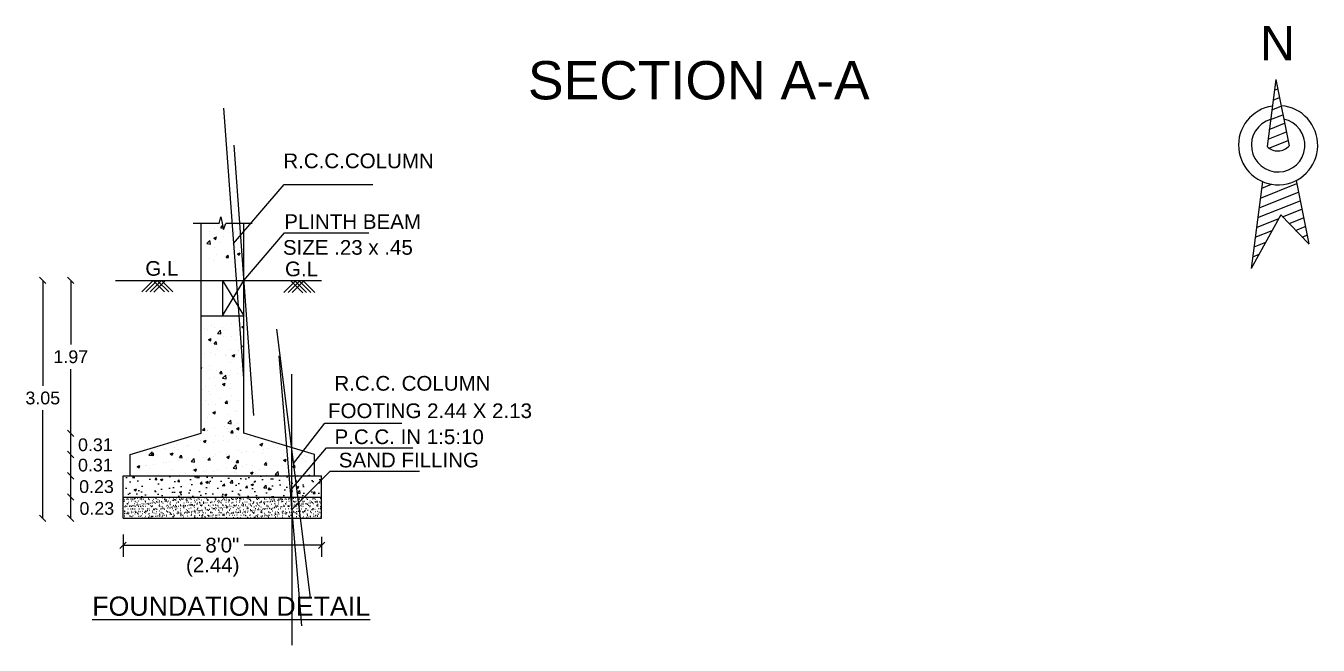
# Model space of a CAD drawing. Header units: metres. Extents: x 729 to 1050, y -308 to -82.
# Drawn here: x 784.94 to 805.19, y -130.39 to -120.69 of the extents above; entities that cross this region are included whole.
import ezdxf

# ---------------------------------------------------------------- set-up
doc = ezdxf.new("R2010")
doc.units = ezdxf.units.M
doc.header["$MEASUREMENT"] = 0
doc.styles.get("Standard").update_dxf_attribs({"font": 'arial.ttf'})
doc.dimstyles.get("Standard").update_dxf_attribs({"dimtxt": 0.3, "dimasz": 0.18, "dimexe": 0.18, "dimexo": 0.0625, "dimgap": 0.09, "dimtad": 0, "dimtoh": 1, "dimzin": 0, "dimdsep": 46, "dimtxsty": 'Standard', "dimblk": 'OBLIQUE', "dimcen": 0.09, "dimse1": 1, "dimse2": 1, "dimclrd": 1, "dimclrt": 3, "dimadec": 0, "dimazin": 0, "dimtfac": 1, "dimtofl": 0, "dimtmove": 0, "dimatfit": 3, "dimfxl": 0, "dimtolj": 1, "dimtzin": 0, "dimarcsym": 0})
doc.dimstyles.new('STANDARD_WS', dxfattribs={"dimtxt": 0.18, "dimasz": 0.18, "dimexe": 0.18, "dimexo": 0.0625, "dimgap": 0.09, "dimtad": 0, "dimtih": 1, "dimtoh": 1, "dimdec": 4, "dimzin": 0, "dimdsep": 46, "dimtxsty": 'Standard', "dimcen": 0.09, "dimadec": 0, "dimazin": 0, "dimtfac": 1, "dimtdec": 4, "dimtofl": 0, "dimtmove": 0, "dimatfit": 3, "dimfxl": 0, "dimtolj": 1, "dimtzin": 0, "dimarcsym": 0})

# ---------------------------------------------------------------- blocks, each defined once
blk = doc.blocks.new('MKIIUUJ')
at = {"lineweight": 25}
h = blk.add_hatch(dxfattribs=at)
h.set_pattern_fill('ANSI31', color=1, scale=1.125, angle=156.804, style=0)
h.set_pattern_definition([(201.804, (491.18667, 119.66091), (0.052233, -0.130565), [])])
h.paths.add_polyline_path([(490.663, 118.255), (491.144, 119.131), (491.601, 118.661), (491.395, 119.693, -0.222103), (490.848, 119.675)])
h.paths.add_polyline_path([(490.922, 120.246, 0.425785), (491.282, 120.258), (491.065, 121.343)])
for p, q in [((491.065, 121.343), (490.922, 120.246)), ((491.065, 121.343), (491.282, 120.258)), ((490.848, 119.675), (490.663, 118.255)), ((491.395, 119.693), (491.601, 118.661)), ((491.144, 119.131), (490.663, 118.255)), ((491.144, 119.131), (491.601, 118.661))]:
    blk.add_line(p, q, dxfattribs=at)
for centre, radius, start, end in [((491.102, 120.269), 0.646, 98.2748, 85.6046), ((491.102, 120.269), 0.437, 106.1762, 77.7122), ((491.096, 120.425), 0.25, 225.783, 318.0373)]:
    blk.add_arc(centre, radius, start, end, dxfattribs=at)
at = {"color": 3, "lineweight": 25}
blk.add_text('N', height=0.562, dxfattribs=at).set_placement((490.808, 121.653))
blk = doc.blocks.new('_Oblique')
at = {"color": 0, "linetype": 'ByBlock', "lineweight": -2}
blk.add_line((-0.5, -0.5), (0.5, 0.5), dxfattribs=at)
blk = doc.blocks.new('*D288')
at = {"color": 1, "lineweight": -2}
for p, q in [((785.641, -124.676), (785.641, -125.681)), ((785.641, -127.071), (785.641, -126.066))]:
    blk.add_line(p, q, dxfattribs=at)
at = {"layer": 'Defpoints', "color": 0}
for p in [(785.641, -124.676), (785.641, -124.676), (785.641, -127.071)]:
    blk.add_point(p, dxfattribs=at)
at = {"color": 1, "lineweight": -2, "xscale": 0.1, "yscale": 0.1, "zscale": 0.1}
for p, rotation in [((785.641, -124.676), 90), ((785.641, -127.071), 270)]:
    blk.add_blockref('_Oblique', p, dxfattribs=dict(at, rotation=rotation))
at = {"color": 3, "insert": (785.641, -125.874), "char_height": 0.2, "attachment_point": 5}
blk.add_mtext('\\A1;1.97', dxfattribs=at)
blk = doc.blocks.new('*D289')
at = {"color": 1, "lineweight": -2}
blk.add_line((785.641, -128.404), (785.641, -128.071), dxfattribs=at)
at = {"layer": 'Defpoints', "color": 0}
for p in [(785.641, -128.071), (785.755, -128.071), (785.755, -128.404)]:
    blk.add_point(p, dxfattribs=at)
at = {"color": 1, "lineweight": -2, "xscale": 0.1, "yscale": 0.1, "zscale": 0.1}
for p, rotation in [((785.641, -128.071), 90), ((785.641, -128.404), 270)]:
    blk.add_blockref('_Oblique', p, dxfattribs=dict(at, rotation=rotation))
at = {"color": 3, "insert": (786.049, -128.25), "char_height": 0.2, "attachment_point": 5}
blk.add_mtext('\\A1;0.23', dxfattribs=at)
blk = doc.blocks.new('*D290')
at = {"color": 1, "lineweight": -2}
blk.add_line((785.641, -128.071), (785.641, -127.738), dxfattribs=at)
at = {"layer": 'Defpoints', "color": 0}
for p in [(785.641, -127.738), (785.755, -127.738), (785.755, -128.071)]:
    blk.add_point(p, dxfattribs=at)
at = {"color": 1, "lineweight": -2, "xscale": 0.1, "yscale": 0.1, "zscale": 0.1}
for p, rotation in [((785.641, -127.738), 90), ((785.641, -128.071), 270)]:
    blk.add_blockref('_Oblique', p, dxfattribs=dict(at, rotation=rotation))
at = {"color": 3, "insert": (786.044, -127.908), "char_height": 0.2, "attachment_point": 5}
blk.add_mtext('\\A1;0.23', dxfattribs=at)
blk = doc.blocks.new('*D291')
at = {"color": 1, "lineweight": -2}
for p, q in [((785.202, -124.676), (785.202, -126.327)), ((785.202, -128.404), (785.202, -126.712))]:
    blk.add_line(p, q, dxfattribs=at)
at = {"layer": 'Defpoints', "color": 0}
for p in [(785.202, -124.676), (787.517, -124.676), (787.521, -128.404)]:
    blk.add_point(p, dxfattribs=at)
at = {"color": 1, "lineweight": -2, "xscale": 0.1, "yscale": 0.1, "zscale": 0.1}
for p, rotation in [((785.202, -124.676), 90), ((785.202, -128.404), 270)]:
    blk.add_blockref('_Oblique', p, dxfattribs=dict(at, rotation=rotation))
at = {"color": 3, "insert": (785.202, -126.52), "char_height": 0.2, "attachment_point": 5}
blk.add_mtext('\\A1;3.05', dxfattribs=at)
blk = doc.blocks.new('*D285')
at = {"color": 0, "lineweight": -2}
for p, q in [((786.461, -128.658), (786.461, -129.005)), ((789.572, -128.693), (789.572, -129.005)), ((786.461, -128.825), (787.674, -128.825)), ((789.572, -128.825), (788.359, -128.825))]:
    blk.add_line(p, q, dxfattribs=at)
at = {"layer": 'Defpoints', "color": 0}
for p in [(786.461, -128.595), (789.572, -128.63), (789.572, -128.825)]:
    blk.add_point(p, dxfattribs=at)
at = {"color": 0, "lineweight": -2, "xscale": 0.1, "yscale": 0.1, "zscale": 0.1, "rotation": 180}
blk.add_blockref('_Oblique', (786.461, -128.825), dxfattribs=at)
at = {"color": 0, "lineweight": -2, "xscale": 0.1, "yscale": 0.1, "zscale": 0.1}
blk.add_blockref('_Oblique', (789.572, -128.825), dxfattribs=at)
at = {"color": 3, "insert": (788.016, -128.825), "char_height": 0.23, "attachment_point": 5}
blk.add_mtext('\\A1;8\'0"', dxfattribs=at)
blk = doc.blocks.new('*D286')
at = {"color": 1, "lineweight": -2}
blk.add_line((785.641, -127.738), (785.641, -127.404), dxfattribs=at)
at = {"layer": 'Defpoints', "color": 0}
for p in [(785.641, -127.404), (785.641, -127.404), (785.641, -127.738)]:
    blk.add_point(p, dxfattribs=at)
at = {"color": 1, "lineweight": -2, "xscale": 0.1, "yscale": 0.1, "zscale": 0.1}
for p, rotation in [((785.641, -127.404), 90), ((785.641, -127.738), 270)]:
    blk.add_blockref('_Oblique', p, dxfattribs=dict(at, rotation=rotation))
at = {"color": 3, "insert": (786.026, -127.571), "char_height": 0.2, "attachment_point": 5}
blk.add_mtext('\\A1;0.31', dxfattribs=at)
blk = doc.blocks.new('*D287')
at = {"color": 1, "lineweight": -2}
blk.add_line((785.641, -127.404), (785.641, -127.071), dxfattribs=at)
at = {"layer": 'Defpoints', "color": 0}
for p in [(785.641, -127.071), (785.641, -127.071), (785.641, -127.404)]:
    blk.add_point(p, dxfattribs=at)
at = {"color": 1, "lineweight": -2, "xscale": 0.1, "yscale": 0.1, "zscale": 0.1}
for p, rotation in [((785.641, -127.071), 90), ((785.641, -127.404), 270)]:
    blk.add_blockref('_Oblique', p, dxfattribs=dict(at, rotation=rotation))
at = {"color": 3, "insert": (786.026, -127.253), "char_height": 0.2, "attachment_point": 5}
blk.add_mtext('\\A1;0.31', dxfattribs=at)

msp = doc.modelspace()

# ---------------------------------------------------------------- hatches: boundary and pattern name
h = msp.add_hatch()
h.set_pattern_fill('AR-CONC', color=1, scale=0.049378, style=0)
h.set_pattern_definition([(50, (724.61505, -146.8265), (0.3541657, -0.0309855), [0.0370332, -0.407365]), (355, (724.61505, -146.8265), (-0.068512, 0.3714143), [0.0296265, -0.325892]), (100.4514, (724.64457, -146.82908), (0.285654, 0.3404286), [0.0314734, -0.346207]), (46.1842, (724.61505, -146.72774), (0.5269778, -0.0817293), [0.0555498, -0.6110476]), (96.6356, (724.65897, -146.73455), (0.461514, 0.480996), [0.04721, -0.5193104]), (351.1842, (724.61505, -146.72774), (0.4615135, 0.480996), [0.04444, -0.488838]), (21, (724.66443, -146.75243), (0.2947383, -0.1988035), [0.0370332, -0.407365]), (326, (724.66443, -146.75243), (0.1201432, 0.3580615), [0.0296265, -0.325892]), (71.4514, (724.689, -146.769), (0.4148816, 0.1592578), [0.0314734, -0.346207]), (37.5, (724.61505, -146.8265), (0.00600424, 0.16437493), [0, -0.3219418, 0, -0.3308298, 0, -0.32712647]), (7.5, (724.61505, -146.8265), (0.12989737, 0.19475096), [0, -0.18862236, 0, -0.3145352, 0, -0.1246784]), (327.5, (724.50494, -146.8265), (0.2635886, -0.01113705), [0, -0.12344395, 0, -0.3851451, 0, -0.51105796]), (317.5, (724.45556, -146.8265), (0.2879632, 0.0494294), [0, -0.1604771, 0, -0.2557759, 0, -0.3629252])])
h.paths.add_polyline_path([(789.572, -128.071), (789.572, -127.738), (786.461, -127.738), (786.461, -128.071)])
h = msp.add_hatch()
h.set_pattern_fill('AR-SAND', color=1, scale=0.001646, style=0)
h.set_pattern_definition([(37.5, (733.09684, -124.42295), (-0.00263352, 0.08055347), [0, -0.063545654, 0, -0.0710708, 0, -0.06793532]), (7.5, (733.09684, -124.42295), (0.0739879, 0.11798363), [0, -0.03428121, 0, -0.0572747, 0, -0.021948334]), (327.5, (733.04542, -124.42295), (0.13019096, 0.00023655), [0, -0.020903176, 0, -0.07525143, 0, -0.098244926]), (317.5, (733.04542, -124.42295), (0.12567523, 0.03669237), [0, -0.01045159, 0, -0.049331495, 0, -0.056438574])])
h.paths.add_polyline_path([(786.461, -128.071), (786.461, -128.404), (789.572, -128.404), (789.572, -128.071)])

# ---------------------------------------------------------------- linework, layer by layer
at = {"color": 0}
for p, q in [((787.683, -127.071), (787.683, -123.783)), ((788.35, -127.071), (788.35, -123.783)), ((787.683, -124.676), (788.35, -124.676)), ((788.016, -124.676), (788.35, -125.232)), ((788.016, -125.232), (788.35, -124.676)), ((788.35, -125.232), (788.35, -124.676)), ((787.683, -125.232), (788.35, -125.232)), ((786.572, -127.404), (787.683, -127.071)), ((789.461, -127.404), (788.35, -127.071)), ((786.572, -127.738), (786.572, -127.404)), ((789.461, -127.738), (789.461, -127.404)), ((786.461, -128.404), (786.461, -127.738)), ((786.461, -127.738), (789.572, -127.738)), ((789.572, -128.404), (789.572, -127.738)), ((786.461, -128.071), (789.572, -128.071)), ((786.461, -128.404), (789.572, -128.404))]:
    msp.add_line(p, q, dxfattribs=at)
at = {"color": 1}
for p, q in [((787.812, -123.91), (787.812, -123.91)), ((787.893, -123.858), (787.893, -123.858)), ((787.984, -123.864), (787.984, -123.864)), ((787.99, -123.852), (788.02, -123.817)), ((787.99, -123.852), (788.027, -123.856)), ((788.011, -123.841), (788.011, -123.841)), ((788.027, -123.856), (788.02, -123.817)), ((788.139, -123.844), (788.139, -123.844)), ((788.141, -123.924), (788.141, -123.924)), ((788.212, -123.908), (788.212, -123.908)), ((788.253, -123.796), (788.253, -123.796)), ((788.34, -123.855), (788.34, -123.855)), ((787.774, -124.1), (787.822, -124.05)), ((787.774, -124.1), (787.829, -124.109)), ((787.829, -124.109), (787.822, -124.05)), ((787.822, -124.108), (787.822, -124.108)), ((787.882, -124.013), (787.925, -123.996)), ((787.882, -124.013), (787.913, -124.034)), ((787.895, -123.951), (787.895, -123.951)), ((787.913, -124.034), (787.925, -123.996)), ((787.976, -124.087), (787.976, -124.087)), ((788.041, -123.993), (788.041, -123.993)), ((788.204, -124.113), (788.204, -124.113)), ((788.21, -124.057), (788.21, -124.057)), ((787.814, -124.331), (787.814, -124.331)), ((787.887, -124.157), (787.887, -124.157)), ((787.888, -124.155), (787.888, -124.155)), ((787.917, -124.271), (787.917, -124.271)), ((788.048, -124.3), (788.048, -124.3)), ((788.076, -124.317), (788.105, -124.281)), ((788.076, -124.317), (788.112, -124.32)), ((788.113, -124.32), (788.105, -124.281)), ((788.197, -124.319), (788.197, -124.319)), ((788.218, -124.169), (788.218, -124.169)), ((788.251, -124.261), (788.294, -124.245)), ((788.251, -124.261), (788.281, -124.282)), ((788.277, -124.209), (788.277, -124.209)), ((788.281, -124.282), (788.294, -124.245)), ((787.88, -124.362), (787.88, -124.362)), ((788.159, -125.346), (788.159, -125.346)), ((788.351, -125.21), (788.351, -125.21)), ((787.732, -125.427), (787.732, -125.427)), ((787.78, -125.446), (787.78, -125.446)), ((787.842, -125.389), (787.842, -125.389)), ((787.89, -125.421), (787.89, -125.421)), ((787.938, -125.507), (787.986, -125.457)), ((787.938, -125.507), (787.993, -125.516)), ((787.993, -125.516), (787.986, -125.457)), ((788.014, -125.415), (788.014, -125.415)), ((788.061, -125.441), (788.061, -125.441)), ((788.152, -125.551), (788.152, -125.551)), ((788.25, -125.359), (788.25, -125.359)), ((788.319, -125.405), (788.35, -125.393)), ((788.319, -125.405), (788.349, -125.426)), ((788.349, -125.426), (788.35, -125.425)), ((787.8, -125.604), (787.843, -125.588)), ((787.8, -125.604), (787.831, -125.625)), ((787.831, -125.625), (787.843, -125.588)), ((787.835, -125.595), (787.835, -125.595)), ((787.852, -125.658), (787.852, -125.658)), ((787.89, -125.671), (787.92, -125.635)), ((787.89, -125.671), (787.927, -125.674)), ((787.927, -125.674), (787.92, -125.635)), ((787.941, -125.756), (787.941, -125.756)), ((788.038, -125.556), (788.038, -125.556)), ((788.144, -125.757), (788.144, -125.757)), ((788.241, -125.607), (788.241, -125.607)), ((788.333, -125.71), (788.35, -125.689)), ((788.333, -125.71), (788.35, -125.711)), ((787.689, -125.902), (787.689, -125.902)), ((787.742, -125.825), (787.742, -125.825)), ((787.827, -125.8), (787.827, -125.8)), ((787.914, -125.834), (787.914, -125.834)), ((788.071, -125.839), (788.071, -125.839)), ((788.079, -125.85), (788.079, -125.85)), ((788.168, -125.853), (788.212, -125.836)), ((788.168, -125.853), (788.199, -125.873)), ((788.199, -125.873), (788.212, -125.836)), ((788.234, -125.83), (788.234, -125.83)), ((788.27, -125.77), (788.27, -125.77)), ((788.273, -125.772), (788.273, -125.772)), ((787.683, -126.039), (787.693, -126.035)), ((787.683, -126.065), (787.693, -126.035)), ((787.818, -126.07), (787.818, -126.07)), ((787.82, -126.006), (787.82, -126.006)), ((787.917, -126.094), (787.917, -126.094)), ((787.975, -126.135), (788.005, -126.1)), ((787.975, -126.135), (788.012, -126.138)), ((788.012, -126.138), (788.005, -126.1)), ((788.02, -126.21), (788.068, -126.16)), ((788.075, -126.219), (788.068, -126.16)), ((788.071, -126.073), (788.071, -126.073)), ((788.137, -125.962), (788.137, -125.962)), ((788.148, -126.084), (788.148, -126.084)), ((788.248, -126.141), (788.248, -126.141)), ((788.305, -126.043), (788.305, -126.043)), ((787.754, -126.337), (787.754, -126.337)), ((787.812, -126.211), (787.812, -126.211)), ((787.888, -126.202), (787.888, -126.202)), ((787.909, -126.317), (787.909, -126.317)), ((788.018, -126.3), (788.061, -126.284)), ((788.018, -126.3), (788.049, -126.321)), ((788.02, -126.21), (788.075, -126.219)), ((788.036, -126.338), (788.036, -126.338)), ((788.049, -126.321), (788.062, -126.284)), ((788.129, -126.168), (788.129, -126.168)), ((788.143, -126.286), (788.143, -126.286)), ((787.698, -126.386), (787.698, -126.386)), ((787.747, -126.56), (787.747, -126.56)), ((787.805, -126.417), (787.805, -126.417)), ((787.828, -126.469), (787.828, -126.469)), ((787.98, -126.53), (787.98, -126.53)), ((788.027, -126.4), (788.027, -126.4)), ((788.061, -126.599), (788.091, -126.564)), ((788.098, -126.603), (788.091, -126.564)), ((788.122, -126.373), (788.122, -126.373)), ((788.158, -126.482), (788.158, -126.482)), ((788.272, -126.554), (788.272, -126.554)), ((787.797, -126.622), (787.797, -126.622)), ((787.868, -126.748), (787.911, -126.731)), ((787.868, -126.748), (787.899, -126.768)), ((787.899, -126.769), (787.911, -126.731)), ((787.905, -126.713), (787.905, -126.713)), ((787.912, -126.616), (787.912, -126.616)), ((788.061, -126.599), (788.098, -126.603)), ((788.114, -126.579), (788.114, -126.579)), ((788.208, -126.722), (788.208, -126.722)), ((788.234, -126.727), (788.234, -126.727)), ((787.79, -126.828), (787.79, -126.828)), ((787.818, -126.773), (787.818, -126.773)), ((788.045, -126.965), (788.045, -126.965)), ((788.102, -126.914), (788.15, -126.864)), ((788.102, -126.914), (788.156, -126.922)), ((788.107, -126.784), (788.107, -126.784)), ((788.156, -126.922), (788.15, -126.864)), ((788.2, -126.945), (788.2, -126.945)), ((788.246, -126.922), (788.246, -126.922)), ((789.621, -126.913), (790.831, -126.913)), ((787.704, -127.025), (787.734, -126.989)), ((787.704, -127.025), (787.741, -127.028)), ((787.741, -127.028), (787.734, -126.989)), ((787.782, -127.033), (787.782, -127.033)), ((787.784, -127.029), (787.784, -127.029)), ((787.886, -126.984), (787.886, -126.984)), ((787.915, -127.112), (787.915, -127.112)), ((788.034, -127.119), (788.034, -127.119)), ((788.099, -126.99), (788.099, -126.99)), ((788.114, -127.043), (788.114, -127.043)), ((788.147, -127.064), (788.176, -127.028)), ((788.147, -127.064), (788.184, -127.067)), ((788.184, -127.067), (788.176, -127.028)), ((788.237, -126.996), (788.28, -126.98)), ((788.237, -126.996), (788.267, -127.017)), ((788.244, -127.125), (788.244, -127.125)), ((788.267, -127.017), (788.28, -126.98)), ((788.271, -127.157), (788.271, -127.157)), ((788.403, -127.156), (788.403, -127.156)), ((788.573, -127.139), (788.573, -127.139)), ((786.715, -127.362), (786.715, -127.362)), ((786.826, -127.368), (786.826, -127.368)), ((786.866, -127.413), (786.914, -127.363)), ((786.904, -127.412), (786.934, -127.376)), ((786.921, -127.421), (786.914, -127.363)), ((786.941, -127.415), (786.934, -127.376)), ((786.954, -127.305), (786.954, -127.305)), ((787.003, -127.315), (787.003, -127.315)), ((787.105, -127.311), (787.105, -127.311)), ((787.142, -127.324), (787.142, -127.324)), ((787.199, -127.394), (787.243, -127.378)), ((787.23, -127.415), (787.243, -127.378)), ((787.259, -127.291), (787.259, -127.291)), ((787.314, -127.243), (787.314, -127.243)), ((787.332, -127.328), (787.332, -127.328)), ((787.454, -127.285), (787.454, -127.285)), ((787.493, -127.26), (787.493, -127.26)), ((787.662, -127.342), (787.662, -127.342)), ((787.674, -127.181), (787.674, -127.181)), ((787.718, -127.195), (787.761, -127.179)), ((787.718, -127.195), (787.749, -127.216)), ((787.749, -127.216), (787.761, -127.179)), ((787.775, -127.239), (787.775, -127.239)), ((787.883, -127.209), (787.883, -127.209)), ((787.991, -127.356), (787.991, -127.356)), ((788.037, -127.188), (788.037, -127.188)), ((788.092, -127.195), (788.092, -127.195)), ((788.27, -127.335), (788.27, -127.335)), ((788.321, -127.37), (788.321, -127.37)), ((788.396, -127.361), (788.396, -127.361)), ((788.499, -127.35), (788.499, -127.35)), ((788.605, -127.245), (788.648, -127.228)), ((788.605, -127.245), (788.636, -127.266)), ((788.63, -127.274), (788.63, -127.274)), ((788.636, -127.266), (788.648, -127.228)), ((788.653, -127.329), (788.653, -127.329)), ((788.717, -127.315), (788.717, -127.315)), ((788.887, -127.298), (788.887, -127.298)), ((789.65, -127.298), (791, -127.298)), ((786.681, -127.594), (786.724, -127.577)), ((786.711, -127.614), (786.724, -127.577)), ((786.818, -127.573), (786.818, -127.573)), ((786.866, -127.413), (786.921, -127.421)), ((786.904, -127.412), (786.941, -127.415)), ((786.943, -127.554), (786.943, -127.554)), ((787.097, -127.534), (787.097, -127.534)), ((787.135, -127.53), (787.135, -127.53)), ((787.19, -127.521), (787.19, -127.521)), ((787.199, -127.394), (787.23, -127.415)), ((787.331, -127.503), (787.331, -127.503)), ((787.347, -127.45), (787.377, -127.415)), ((787.347, -127.45), (787.384, -127.454)), ((787.384, -127.454), (787.377, -127.415)), ((787.447, -127.49), (787.447, -127.49)), ((787.525, -127.515), (787.573, -127.465)), ((787.525, -127.515), (787.58, -127.524)), ((787.55, -127.459), (787.55, -127.459)), ((787.58, -127.524), (787.573, -127.465)), ((787.721, -127.452), (787.721, -127.452)), ((787.767, -127.444), (787.767, -127.444)), ((787.79, -127.489), (787.819, -127.454)), ((787.79, -127.489), (787.827, -127.492)), ((787.827, -127.492), (787.819, -127.454)), ((787.875, -127.432), (787.875, -127.432)), ((787.91, -127.397), (787.91, -127.397)), ((788.084, -127.401), (788.084, -127.401)), ((788.086, -127.444), (788.13, -127.427)), ((788.086, -127.444), (788.117, -127.465)), ((788.109, -127.401), (788.109, -127.401)), ((788.117, -127.465), (788.13, -127.427)), ((788.183, -127.617), (788.231, -127.567)), ((788.238, -127.626), (788.231, -127.567)), ((788.232, -127.528), (788.262, -127.492)), ((788.232, -127.528), (788.269, -127.531)), ((788.269, -127.531), (788.262, -127.492)), ((788.388, -127.567), (788.388, -127.567)), ((788.491, -127.573), (788.491, -127.573)), ((788.65, -127.384), (788.65, -127.384)), ((788.675, -127.567), (788.705, -127.531)), ((788.675, -127.567), (788.712, -127.57)), ((788.712, -127.57), (788.705, -127.531)), ((788.709, -127.52), (788.709, -127.52)), ((788.725, -127.542), (788.725, -127.542)), ((788.964, -127.58), (788.964, -127.58)), ((788.973, -127.493), (789.017, -127.477)), ((788.973, -127.493), (789.004, -127.514)), ((788.98, -127.398), (788.98, -127.398)), ((789.004, -127.514), (789.017, -127.477)), ((789.026, -127.477), (789.026, -127.477)), ((789.114, -127.491), (789.114, -127.491)), ((789.118, -127.605), (789.148, -127.57)), ((789.155, -127.609), (789.148, -127.57)), ((789.269, -127.47), (789.269, -127.47)), ((789.309, -127.412), (789.309, -127.412)), ((789.324, -127.518), (789.324, -127.518)), ((789.338, -127.437), (789.338, -127.437)), ((786.681, -127.594), (786.711, -127.614)), ((786.683, -127.699), (786.683, -127.699)), ((786.83, -127.583), (786.83, -127.583)), ((786.882, -127.63), (786.882, -127.63)), ((787.013, -127.713), (787.013, -127.713)), ((787.127, -127.735), (787.127, -127.735)), ((787.212, -127.644), (787.212, -127.644)), ((787.342, -127.727), (787.342, -127.727)), ((787.439, -127.696), (787.439, -127.696)), ((787.541, -127.658), (787.541, -127.658)), ((787.558, -127.695), (787.558, -127.695)), ((787.568, -127.643), (787.611, -127.626)), ((787.568, -127.643), (787.598, -127.664)), ((787.598, -127.664), (787.611, -127.626)), ((787.713, -127.675), (787.713, -127.675)), ((787.76, -127.65), (787.76, -127.65)), ((787.871, -127.672), (787.871, -127.672)), ((787.946, -127.644), (787.946, -127.644)), ((788.077, -127.606), (788.077, -127.606)), ((788.183, -127.617), (788.238, -127.626)), ((788.2, -127.686), (788.2, -127.686)), ((788.244, -127.704), (788.244, -127.704)), ((788.336, -127.593), (788.336, -127.593)), ((788.455, -127.692), (788.498, -127.676)), ((788.455, -127.692), (788.485, -127.713)), ((788.485, -127.713), (788.498, -127.676)), ((788.53, -127.7), (788.53, -127.7)), ((788.604, -127.642), (788.604, -127.642)), ((788.702, -127.726), (788.702, -127.726)), ((788.842, -127.719), (788.89, -127.669)), ((788.842, -127.719), (788.897, -127.728)), ((788.859, -127.713), (788.859, -127.713)), ((788.897, -127.728), (788.89, -127.669)), ((788.952, -127.734), (788.952, -127.734)), ((789.018, -127.682), (789.018, -127.682)), ((789.107, -127.714), (789.107, -127.714)), ((789.112, -127.716), (789.112, -127.716)), ((789.118, -127.605), (789.155, -127.609)), ((789.189, -127.727), (789.189, -127.727)), ((789.33, -127.643), (789.33, -127.643)), ((789.34, -127.683), (789.34, -127.683)), ((789.352, -127.738), (789.385, -127.725)), ((789.381, -127.738), (789.385, -127.725)), ((789.703, -127.666), (791.104, -127.666))]:
    msp.add_line(p, q, dxfattribs=at)
at = {"color": 2}
for p, q in [((786.343, -124.676), (787.683, -124.676)), ((788.35, -124.676), (789.572, -124.676))]:
    msp.add_line(p, q, dxfattribs=at)
at = {"color": 21}
for p, q in [((786.754, -124.854), (786.932, -124.676)), ((786.819, -124.854), (786.997, -124.676)), ((786.884, -124.854), (787.062, -124.676)), ((787.109, -124.854), (786.932, -124.676)), ((786.942, -124.86), (787.126, -124.676)), ((787.175, -124.854), (786.997, -124.676)), ((787.24, -124.854), (787.062, -124.676)), ((788.981, -124.864), (789.158, -124.686)), ((789.046, -124.864), (789.224, -124.686)), ((789.278, -124.869), (789.095, -124.686)), ((789.111, -124.864), (789.289, -124.686)), ((789.336, -124.864), (789.158, -124.686)), ((789.401, -124.864), (789.224, -124.686)), ((789.467, -124.864), (789.289, -124.686))]:
    msp.add_line(p, q, dxfattribs=at)
msp.add_line((787.72, -124.676), (788.35, -124.676))
at = {"color": 7}
msp.add_line((788.016, -124.676), (788.016, -125.232), dxfattribs=at)
at = {"color": 1}
for points in [[(787.968, -123.783), (787.992, -123.682), (788.033, -123.879), (788.07, -123.783)], [(787.968, -123.783), (787.558, -123.783)], [(788.483, -123.783), (788.07, -123.783)]]:
    msp.add_lwpolyline(points, dxfattribs=at)

# ---------------------------------------------------------------- block references
at = {"color": 6, "xscale": 0.960351110627016, "yscale": 0.960351110627016, "zscale": 0.960351110627016}
msp.add_blockref('MKIIUUJ', (332.93, -238.059), dxfattribs=at)

# ---------------------------------------------------------------- texts
at = {"color": 3}
for s, height, p in [('R.C.C.COLUMN ', 0.23, (788.972, -122.919)), ('PLINTH BEAM', 0.23, (788.986, -123.87)), ('SIZE .23 x .45', 0.23, (788.965, -124.275)), ('G.L', 0.23, (786.809, -124.604)), ('G.L', 0.23, (788.998, -124.612)), ('R.C.C. COLUMN', 0.23, (789.772, -126.404)), ('FOOTING 2.44 X 2.13', 0.23, (789.672, -126.834)), ('P.C.C. IN 1:5:10', 0.23, (789.774, -127.241)), ('SAND FILLING', 0.23, (789.841, -127.606)), ('(2.44)', 0.23, (787.446, -129.248)), ('%%uFOUNDATION DETAIL', 0.3, (785.977, -129.93))]:
    msp.add_text(s, height=height, dxfattribs=at).set_placement(p)
at = {"lineweight": 20, "insert": (792.804, -121.241), "char_height": 0.6, "width": 256.14122, "attachment_point": 1}
msp.add_mtext('SECTION A-A', dxfattribs=at)

# ---------------------------------------------------------------- dimensions: what is measured, and where the dimension line sits
at = {"color": 7}
for base, p1, p2, text, override, picture, middle in [((785.202, -124.676), (787.521, -128.404), (787.517, -124.676), '3.05', {"dimtxt": 0.2, "dimasz": 0.1, "dimdec": 2, "dimblk1": 'Oblique', "dimblk2": 'Oblique', "dimsah": 1, "dimse1": 1, "dimse2": 1, "dimsd1": 0, "dimsd2": 0, "dimclrd": 1, "dimclrt": 3}, '*D291', (785.202, -126.52)), ((785.641, -127.071), (785.641, -127.404), (785.641, -127.071), '0.31', {"dimtxt": 0.2, "dimasz": 0.1, "dimdec": 2, "dimblk1": 'Oblique', "dimblk2": 'Oblique', "dimsah": 1, "dimse1": 1, "dimse2": 1, "dimclrd": 1, "dimclrt": 3, "dimtmove": 2}, '*D287', (786.026, -127.253)), ((785.641, -127.404), (785.641, -127.738), (785.641, -127.404), '0.31', {"dimtxt": 0.2, "dimasz": 0.1, "dimdec": 2, "dimblk1": 'Oblique', "dimblk2": 'Oblique', "dimsah": 1, "dimse1": 1, "dimse2": 1, "dimclrd": 1, "dimclrt": 3, "dimtmove": 2}, '*D286', (786.026, -127.571)), ((785.641, -127.738), (785.755, -128.071), (785.755, -127.738), '0.23', {"dimtxt": 0.2, "dimasz": 0.1, "dimdec": 2, "dimblk1": 'Oblique', "dimblk2": 'Oblique', "dimsah": 1, "dimse1": 1, "dimse2": 1, "dimsd1": 0, "dimsd2": 0, "dimclrd": 1, "dimclrt": 3, "dimtmove": 2}, '*D290', (786.044, -127.908)), ((785.641, -128.071), (785.755, -128.404), (785.755, -128.071), '0.23', {"dimtxt": 0.2, "dimasz": 0.1, "dimdec": 2, "dimblk1": 'Oblique', "dimblk2": 'Oblique', "dimsah": 1, "dimse1": 1, "dimse2": 1, "dimsd1": 0, "dimsd2": 0, "dimclrd": 1, "dimclrt": 3, "dimtmove": 2}, '*D289', (786.049, -128.25))]:
    dim = msp.add_linear_dim(base=base, p1=p1, p2=p2, angle=90, text=text, dimstyle='STANDARD_WS', override=override, dxfattribs=at)
    dim.commit()
    dim.dimension.update_dxf_attribs({"geometry": picture, "text_midpoint": middle, "dimtype": 160})
dim = msp.add_linear_dim(base=(785.641, -124.676), p1=(785.641, -127.071), p2=(785.641, -124.676), angle=90, text='1.97', dimstyle='STANDARD_WS', override={"dimtxt": 0.2, "dimasz": 0.1, "dimdec": 2, "dimblk1": 'Oblique', "dimblk2": 'Oblique', "dimsah": 1, "dimse1": 1, "dimse2": 1, "dimsd1": 0, "dimsd2": 0, "dimclrd": 1, "dimclrt": 3}, dxfattribs=at)
dim.commit()
dim.dimension.update_dxf_attribs({"geometry": '*D288', "text_midpoint": (785.641, -125.874)})
dim = msp.add_linear_dim(base=(789.572, -128.825), p1=(786.461, -128.595), p2=(789.572, -128.63), text='8\'0"', dimstyle='STANDARD_WS', override={"dimtxt": 0.23, "dimasz": 0.1, "dimdec": 2, "dimblk1": 'OBLIQUE', "dimblk2": 'OBLIQUE', "dimsah": 1, "dimclrt": 3}, dxfattribs=at)
dim.commit()
dim.dimension.update_dxf_attribs({"geometry": '*D285', "text_midpoint": (788.016, -128.825)})

# ---------------------------------------------------------------- leaders
at = {"color": 21}
for points in [[(788.191, -124.096), (788.986, -123.175), (790.375, -123.175)], [(788.35, -124.676), (788.992, -123.933), (790.312, -123.933)], [(789.13, -127.545), (789.621, -126.913)], [(789.079, -127.973), (789.65, -127.298)], [(789.102, -128.269), (789.703, -127.666)]]:
    msp.add_leader(points, dimstyle='Standard', override={"dimtxt": 9, "dimasz": 3, "dimexe": 2, "dimexo": 3, "dimgap": 1, "dimtad": 1, "dimtih": 0, "dimtoh": 0, "dimdec": 2, "dimcen": 2.5, "dimclrd": 21, "dimclre": 21, "dimclrt": 4, "dimtofl": 1, "dimldrblk": 'Oblique'}, dxfattribs=at)

doc.saveas('drawing.dxf')
